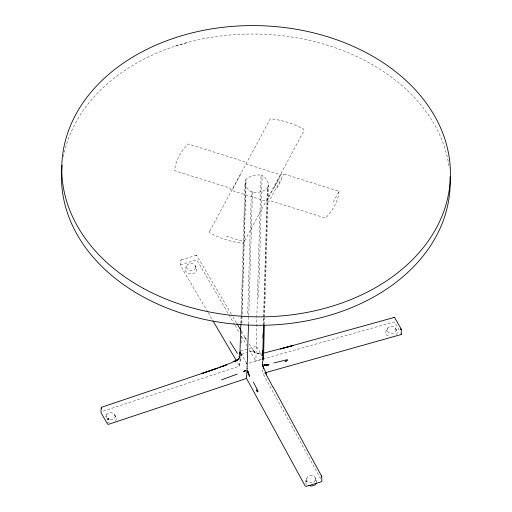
<?xml version="1.0" encoding="UTF-8"?>
<svg xmlns="http://www.w3.org/2000/svg" width="512" height="512" viewBox="0 0 512 512"><rect width="100%" height="100%" fill="white"/><g stroke="black" fill="none" stroke-linecap="round" stroke-linejoin="round"><path stroke-width="0.38" stroke-dasharray="2.56 1.92" d="M261.517 359.488L255.904 361.101L256.851 316.768M115.334 416.32L114.208 413.85L111.706 412.698L108.8 412.858L106.605 414.266L105.946 416.832L106.592 414.707L105.459 416.301M186.547 266.131L185.261 268.435L185.587 271.194L188.013 273.306L191.603 273.965L194.995 272.922L196.883 270.579L196.557 267.827L195.469 266.093L195.731 268.275L195.482 265.651L193.568 263.981L190.726 263.456L188.045 264.282L186.547 266.131L186.81 268.314L188.73 269.984L191.571 270.502L194.246 269.683L195.744 267.827M240.851 323.181L241.018 317.6M241.043 316.806L245.024 182.886M241.53 323.558L245.805 179.533A16.326 12.23 1.7 0 1 260.442 175.04L261.037 175.808L256.858 316M241.274 343.136L241.632 330.682M241.875 322.912L246.093 180.378L245.734 179.699M247.725 313.35L251.334 191.859A16.326 12.23 1.7 0 1 245.082 180.813L246.099 180.397M248.525 324.051L248.774 316.262M248.781 315.488L252.474 191.654L253.056 192.422A16.326 12.23 1.7 0 0 267.686 187.93L267.392 187.072L263.328 324.154M258.554 297.101L262.163 175.603L261.037 175.808M263.686 324.826L263.898 317.818M263.923 317.043L267.757 187.763M264.326 324.294L264.518 317.907M264.544 317.107L268.467 184.576M316.858 482.65L316.525 479.891L315.443 478.163L315.706 480.339L315.456 477.715L313.536 476.051L310.694 475.526L308.019 476.346L305.984 479.411M339.034 191.309C338.214 201.517 332.531 210.816 325.523 218.048L270.291 200.717L269.222 201.722L267.341 201.638L232.691 190.765L230.842 189.677L229.85 188.026L174.618 170.694C175.437 160.486 181.126 151.187 188.134 143.955L243.366 161.286L245.088 162.298L246.208 164.026L280.851 174.899L282.054 173.901L283.802 173.978L339.034 191.309L332.301 203.782M396.294 330.093L395.162 327.622L392.659 326.47L389.76 326.624L387.565 328.032L386.899 330.598L387.552 328.48L386.419 330.067L385.6 332.749L387.046 335.309L390.208 336.768M256.736 346.867L261.613 355.488L260.23 353.92C253.786 352.122 259.315 354.496 261.472 353.05M207.757 311.981L180.384 265.434L180.755 260.429L181.21 259.942L180.755 260.429M240.646 355.482L240.864 353.19M240.256 359.309L239.578 366.112L101.427 411.738M240.339 358.477L239.578 366.112L236.896 361.53M115.354 415.872L114.701 417.997L112.506 419.405L109.606 419.558M115.699 421.018L116.518 418.336L114.195 414.298L115.072 415.776M396.307 329.645L395.661 331.763L393.466 333.171L390.56 333.331L388.058 332.179L386.912 330.157M396.653 334.79L397.472 332.109L395.149 328.07L396.026 329.549M232.742 188.973L241.389 172.954M268.915 197.024L280.851 174.899M274.432 187.277L279.558 177.773M270.342 198.925L283.802 173.978M276.922 188.275L281.741 179.341M240.653 356.058L242.317 353.677L240.678 356.026M315.718 479.898L314.221 481.754L311.539 482.573L308.698 482.048L307.264 480.8M231.36 314.157L196.813 255.622L195.885 255.616L196.499 255.424L196.992 255.917M180.378 264.986L195.994 260L197.056 260.314L234.688 324.723M241.843 354.355L246.669 352.237M181.21 259.942L196.096 255.373M267.398 187.085L268.41 186.65A16.326 12.23 1.7 0 0 262.163 175.603M63.411 156.723A194.381 145.587 1.7 0 1 175.437 46.048L188.461 42.202A194.381 145.587 1.7 0 1 449.293 168.243M240.678 351.091L255.61 346.502M249.21 363.098L261.901 359.206M252.454 191.654L251.334 191.859M175.437 46.048L188.461 42.202M320.717 478.835L262.874 373.421L265.357 372.723M262.912 359.091L393.702 322.035L394.771 322.394L399.942 331.539M249.235 351.686L251.834 351.29L251.155 351.066L255.45 352.627L254.554 352.122L255.104 352.518L253.037 350.067L255.245 352.678L253.184 350.067M258.784 353.459L259.264 353.434L257.51 353.274M257.523 353.408L258.675 353.446M226.56 236.275L243.328 241.536M246.291 339.392L245.248 337.83L246.944 340.442M107.354 422.118L109.248 422.995M307.014 484.525L305.562 483.258L305.312 481.197M249.171 344.006L254.579 352.09M244.602 337.069L247.091 341.222M241.37 331.098L245.382 337.888M232.877 316.717L236.614 323.059M208.16 312.666L212.589 320.198M235.085 325.408L239.488 332.947M241.459 336.326L247.046 345.882M249.344 349.811L255.917 361.094M240.96 353.248L246.214 362.534M105.958 416.384L106.72 417.734M306.522 478.202L306.694 479.654M262.726 369.498L262.874 373.421M209.798 231.014L209.747 232.813C220.058 238.566 231.565 241.997 243.277 243.334L303.853 131.059L303.91 129.267C293.594 123.514 282.086 120.083 270.381 118.746L209.798 231.014"/><path stroke-width="0.77" d="M265.978 372.55L400.826 334.624L401.261 334.31L401.261 329.638M240.832 323.981L239.93 354.272L240.211 351.923L239.61 357.184M248.518 324.826L247.066 368.64M262.406 355.277L262.534 350.598M262.912 338.163L263.046 333.491M262.675 359.066L262.592 359.443L263.686 324.826M264.307 325.088L263.488 360.32M273.133 386.97L321.76 476.467L321.869 481.408L321.434 481.741L306.253 486.4L305.19 486.048L246.528 378.438L247.085 368.634M101.248 407.744L100.998 412.55L107.475 424.013L108.544 424.326L246.547 378.432M265.779 365.344C266.048 364.461 262.618 364.422 264.192 365.19C266.534 365.978 272.659 363.878 265.786 364.954L268.902 364.691L265.805 365.171L264.192 365.19L264.019 364.774L265.312 365.178M263.002 366.227L263.725 368.173L262.797 364.928M248.288 373.51L247.475 370.854L249.568 376.371L247.814 371.245L248.16 372.89M239.866 357.197L239.078 356.563L239.866 357.197C239.136 357.6 238.874 356.794 239.885 357.408M316.384 483.232L314.963 484.992L311.578 486.035L308.704 485.504M101.76 407.206L101.28 408.237L101.76 407.206L217.638 368.154M237.587 359.949L239.226 358.592L237.747 359.898L233.958 361.709L238.899 358.989L230.816 362.995L219.814 367.334M237.082 360.262L233.939 361.594M401.229 329.171L400.774 329.498L400.608 328.992L401.229 329.171L394.97 318.099M222.848 366.214L226.733 364.774L201.51 373.658L215.552 368.877M221.485 379.878L237.261 374.067M280.512 348.928L393.997 317.517L394.726 317.715L393.997 317.517M280.582 348.928L293.542 345.395L264.275 352.973M273.843 362.963L287.514 359.61M107.725 418.694L108.979 419.27M229.971 341.542L237.434 353.466M240.966 330.419L236.928 323.584M212.992 320.883L236.563 360.966M265.402 373.094L272.806 386.906M253.408 382.106L258.176 391.373M263.923 368.634L266.586 374.234M262.592 365.92L262.394 360.742M401.248 333.85L401.261 334.31M450.048 176.742A194.381 145.587 1.7 0 1 251.61 325.184A194.381 145.587 1.7 0 1 62.125 165.363M246.246 363.162L246.586 363.424L246.246 363.162M247.987 363.712L247.987 363.712M263.315 357.933L263.117 358.355L263.315 357.933M245.408 370.49L244.307 371.782L245.875 370.349L243.61 371.75L245.408 370.49M321.6 476.211L321.76 476.954L321.178 476.173L321.6 476.211M108.134 419.162L107.987 419.648L107.808 418.963L108.346 418.694L108.538 419.194L108.134 419.162M256.602 390.022L257.363 391.808L256.602 390.022M306.163 480.781L305.722 481.082L306.624 481.792L306.163 480.781M287.2 360.621L285.165 361.408L287.2 360.621M263.795 368.614L263.053 366.566L263.795 368.614M143.411 288.39A194.381 145.587 1.7 0 0 449.562 187.526A194.381 145.587 1.7 0 0 175.29 37.734A194.381 145.587 1.7 0 0 143.411 288.39"/></g></svg>
